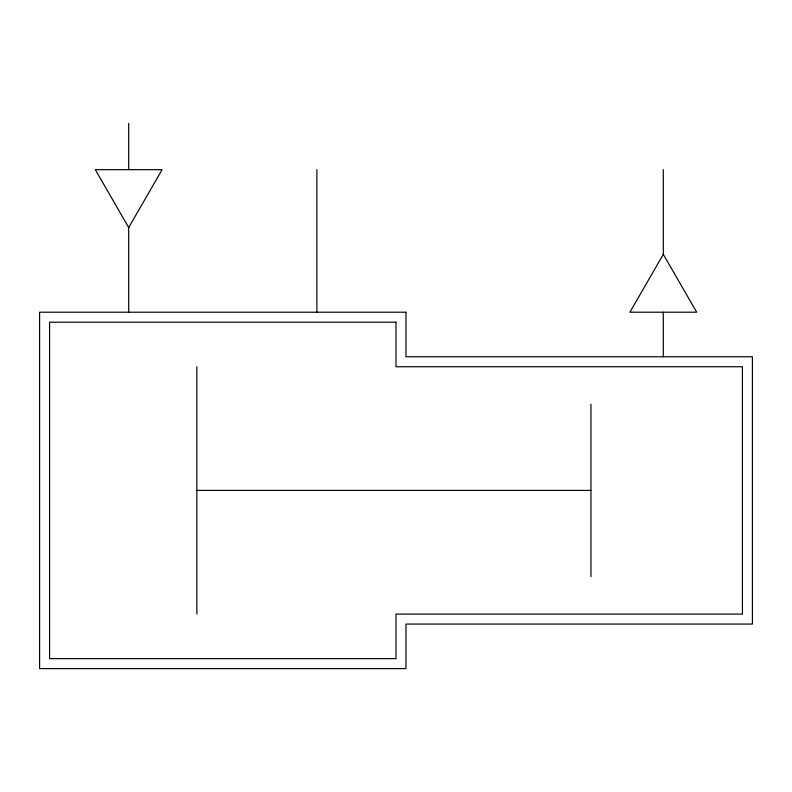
<?xml version="1.0" encoding="UTF-8"?>
<svg xmlns="http://www.w3.org/2000/svg" width="792" height="792" viewBox="0 0 792 792"><rect width="100%" height="100%" fill="white"/><g stroke="black" fill="none" stroke-linecap="round" stroke-linejoin="round"><path stroke-width="1.19" d="M128.7 227.532L162.113 169.656L95.287 169.656L128.7 227.532L128.7 312.216M663.3 254.351L629.888 312.216L696.712 312.216L663.3 254.351L663.3 169.656M196.862 490.416L590.951 490.416M663.3 312.216L663.3 356.766M590.951 404.128L590.951 576.705M316.879 169.656L316.879 312.216M196.862 366.745L196.862 614.087M128.7 123.384L128.7 169.656M405.979 312.216L39.6 312.216L39.6 668.616L405.979 668.616L405.979 624.066L752.4 624.066L752.4 356.766L405.979 356.766L405.979 312.216M396 322.195L49.579 322.195L49.579 658.637L396 658.637L396 614.087L742.421 614.087L742.421 366.745L396 366.745L396 322.195"/></g></svg>
